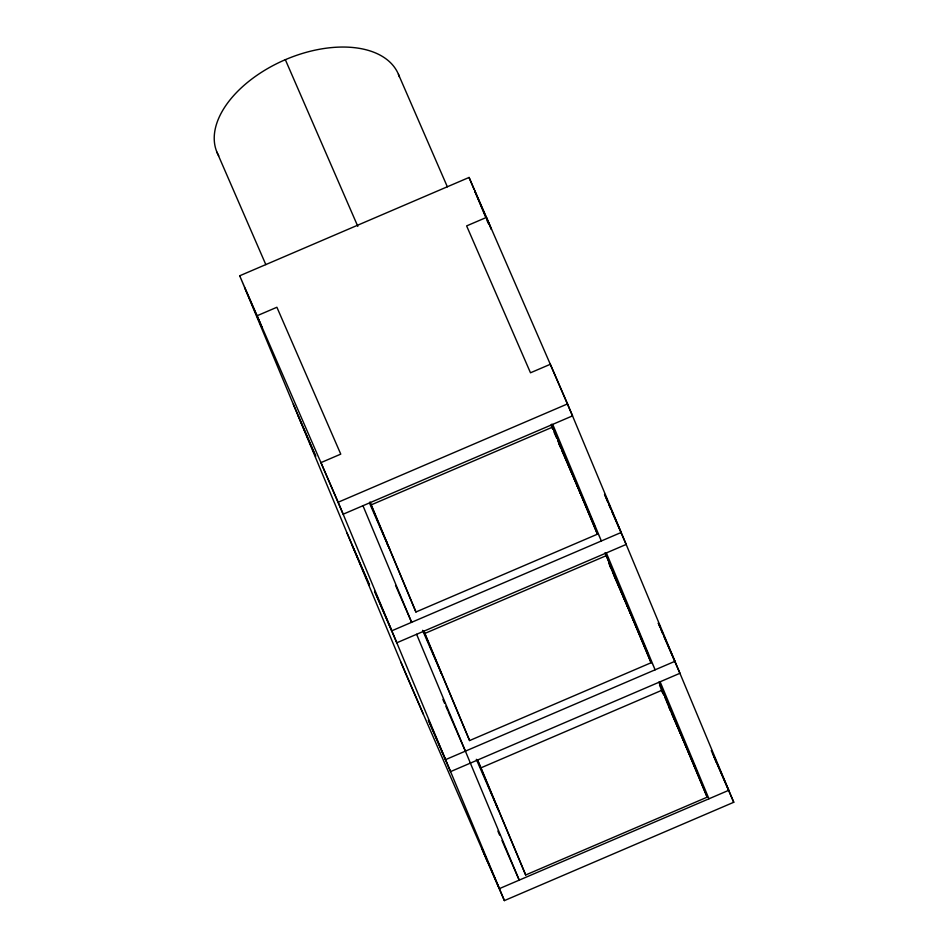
<?xml version="1.0" encoding="UTF-8"?>
<svg xmlns="http://www.w3.org/2000/svg" width="948" height="948" viewBox="0 0 948 948"><rect width="100%" height="100%" fill="white"/><g stroke="black" fill="none" stroke-linecap="round" stroke-linejoin="round"><path stroke-width="1.42" d="M239.702 275.785L469.07 177.454L567.532 403.907L733.752 802.269L504.395 900.6L405.934 674.158L239.702 275.785L338.163 502.239L504.395 900.6M338.163 502.239L567.532 403.907M552.743 427.038L597.453 534.174L415.935 611.993L371.237 504.857L552.743 427.038L551.582 424.372M606.388 555.611L651.098 662.747L469.592 740.566L424.882 633.43L606.388 555.611L605.239 552.945M662.474 690.014L707.184 797.161L525.678 874.98L480.968 767.833L662.474 690.014L659.002 682.027M608.936 504.834L610.678 508.792M611.804 511.434L626.178 544.436L396.809 642.78L374.59 591.197L391.82 630.799L621.177 532.468L604.516 494.192L607.822 502.179M663.849 636.321L679.941 673.281L450.573 771.613L428.354 720.042L445.572 759.644L674.94 661.313L658.279 623.026L659.927 627.031M711.261 750.532L713.015 754.572M714.188 757.262L716.534 762.654L712.647 753.352L728.763 790.3L499.395 888.631L482.176 849.017L487.177 860.997M717.115 763.981L733.752 802.269M398.444 74.335L447.349 186.803M551.037 425.285L552.814 429.349M553.988 432.063L556.606 438.023M557.779 440.725L601.364 540.964L552.708 424.372M558.668 443.261L560.422 447.302M561.595 449.992L594.882 526.531M597.453 534.174L551.428 424.431M609.777 565.518L611.543 569.558M612.704 572.26L655.127 669.809L606.365 552.933M608.817 563.337L610.583 567.402M611.756 570.115L613.522 574.18M613.605 574.796L648.065 654.049M651.098 662.747L605.073 553.004M659.5 685.072L660.673 687.762M661.953 690.974L663.719 695.038M664.773 697.195L666.527 701.236M666.669 701.816L708.95 798.785L660.116 681.778M660.981 688.959L662.735 693M668.601 706.473L670.355 710.514M671.528 713.216L696.721 771.151L691.72 759.182M707.184 797.161L659.476 683.39M285.336 59.677L357.811 226.347M370.076 502.191L371.237 504.857M216.938 152.154L265.831 264.622M369.53 503.104L387.791 545.112M415.935 611.993L369.91 502.25M423.72 630.764L424.882 633.43M422.595 630.313L441.448 673.673A98.746 58.041 -23.5 0 1 440.488 671.101M469.592 740.566L423.555 630.823M477.496 759.846L480.968 767.833M476.323 759.301L497.534 808.087M525.678 874.98L477.413 759.869M395.541 585.343L411.622 622.315L362.966 505.722M442.894 699.411L444.659 703.452M445.833 706.153L447.586 710.194M448.155 711.545L465.373 751.16M497.89 831.088L499.643 835.141M501.99 840.52L519.22 880.135L470.374 763.128M244.703 287.765L262.075 327.724L257.086 315.755L276.899 307.259L340.759 454.128L320.945 462.624L343.164 514.207L572.533 415.876L550.314 364.293L530.489 372.789L466.629 225.908L486.442 217.412L491.443 229.392L474.64 190.761L485.376 216.547M293.359 404.358L315.72 456.284L298.347 416.326M347.11 533.203L369.483 585.129L351.992 544.899M400.933 662.178L423.306 714.117M661.052 629.685L662.699 633.679M469.07 177.454L474.071 189.422M487.082 220.611L488.208 223.325M584.146 501.362L589.135 513.33M637.909 630.195L642.898 642.163M416.61 634.283L470.279 762.844M498.684 810.576A98.746 58.041 -23.5 0 1 496.171 804.177M622.955 595.854A98.746 58.041 -23.5 0 1 623.914 598.437M218.751 155.863A98.746 58.041 -23.5 0 1 284.258 60.151A98.746 58.041 -23.5 0 1 399.404 76.918M569.31 467.293A98.746 58.041 -23.5 0 1 570.258 469.864M389.616 548.821A98.746 58.041 -23.5 0 1 386.44 541.201"/></g></svg>
